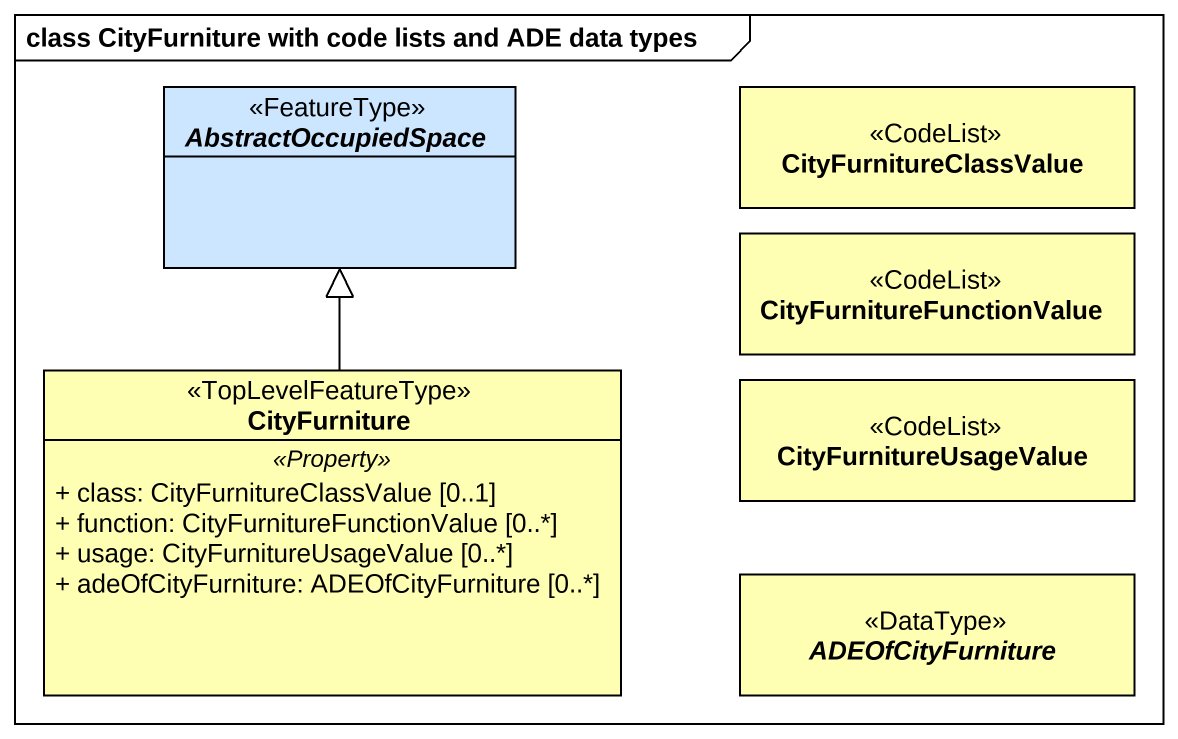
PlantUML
@startuml
mainframe class CityFurniture with code lists and ADE data types
hide circle
hide empty members
skinparam classAttributeIconSize 0
abstract class AbstractOccupiedSpace <<FeatureType>> #CCE6FF
class CityFurnitureClassValue <<CodeList>> #FFFFB3
class CityFurnitureFunctionValue <<CodeList>> #FFFFB3
class CityFurniture <<TopLevelFeatureType>> #FFFFB3 {
  .. <<Property>> ..
  + class: CityFurnitureClassValue [0..1]
  + function: CityFurnitureFunctionValue [0..*]
  + usage: CityFurnitureUsageValue [0..*]
  + adeOfCityFurniture: ADEOfCityFurniture [0..*]
}
class CityFurnitureUsageValue <<CodeList>> #FFFFB3
abstract class ADEOfCityFurniture <<DataType>> #FFFFB3
CityFurniture -up-|> AbstractOccupiedSpace
@enduml
